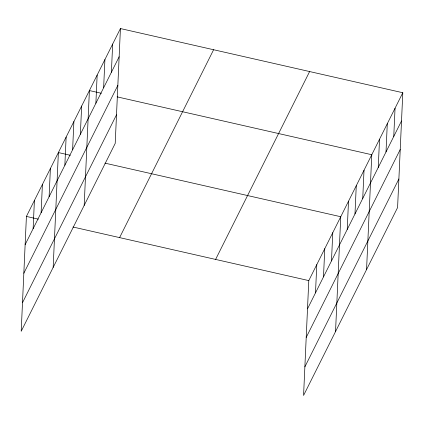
<?xml version="1.0" encoding="UTF-8"?>
<svg xmlns="http://www.w3.org/2000/svg" width="424" height="424" viewBox="0 0 424 424"><rect width="100%" height="100%" fill="white"/><g stroke="black" fill="none" stroke-linecap="round" stroke-linejoin="round"><path stroke-width="0.64" d="M120.427 28.556L26.415 216.431L21.2 331.271L115.211 143.397L120.427 28.556L402.8 92.729L397.585 207.569L303.573 395.444L308.789 280.603L402.8 92.729M33.125 228.684L34.408 200.462M41.117 212.71L42.395 184.493M49.105 196.741L50.387 168.524M53.164 267.39L58.38 152.555L70.342 155.274M64.851 165.275L66.133 137.058M72.61 149.773L73.887 121.556M80.364 134.275L81.647 106.058M84.185 205.391L89.4 90.556L101.363 93.275M95.877 103.276L97.154 75.059M103.631 87.779L104.913 59.556M111.385 72.276L112.667 44.059M315.498 292.857L316.781 264.634M323.491 276.888L324.773 248.665M331.483 260.914L332.761 232.697M335.538 331.563L340.753 216.728L104.972 163.145M347.23 229.448L348.507 201.23M354.983 213.945L356.266 185.728M362.737 198.448L364.02 170.231M366.564 269.563L371.779 154.728L117.103 96.852M378.25 167.448L379.533 139.231M386.01 151.951L387.287 123.728M393.764 136.448L395.046 108.231M25.133 244.653L119.144 56.779M23.834 273.236L117.846 85.362M22.499 302.683L116.51 114.809M119.6 237.61L213.606 49.735M215.604 259.43L309.615 71.555M307.511 308.826L401.517 120.951M306.213 337.409L400.219 149.534M304.872 366.855L398.883 178.981M26.415 216.431L38.377 219.15M73.008 227.02L308.789 280.603"/></g></svg>
